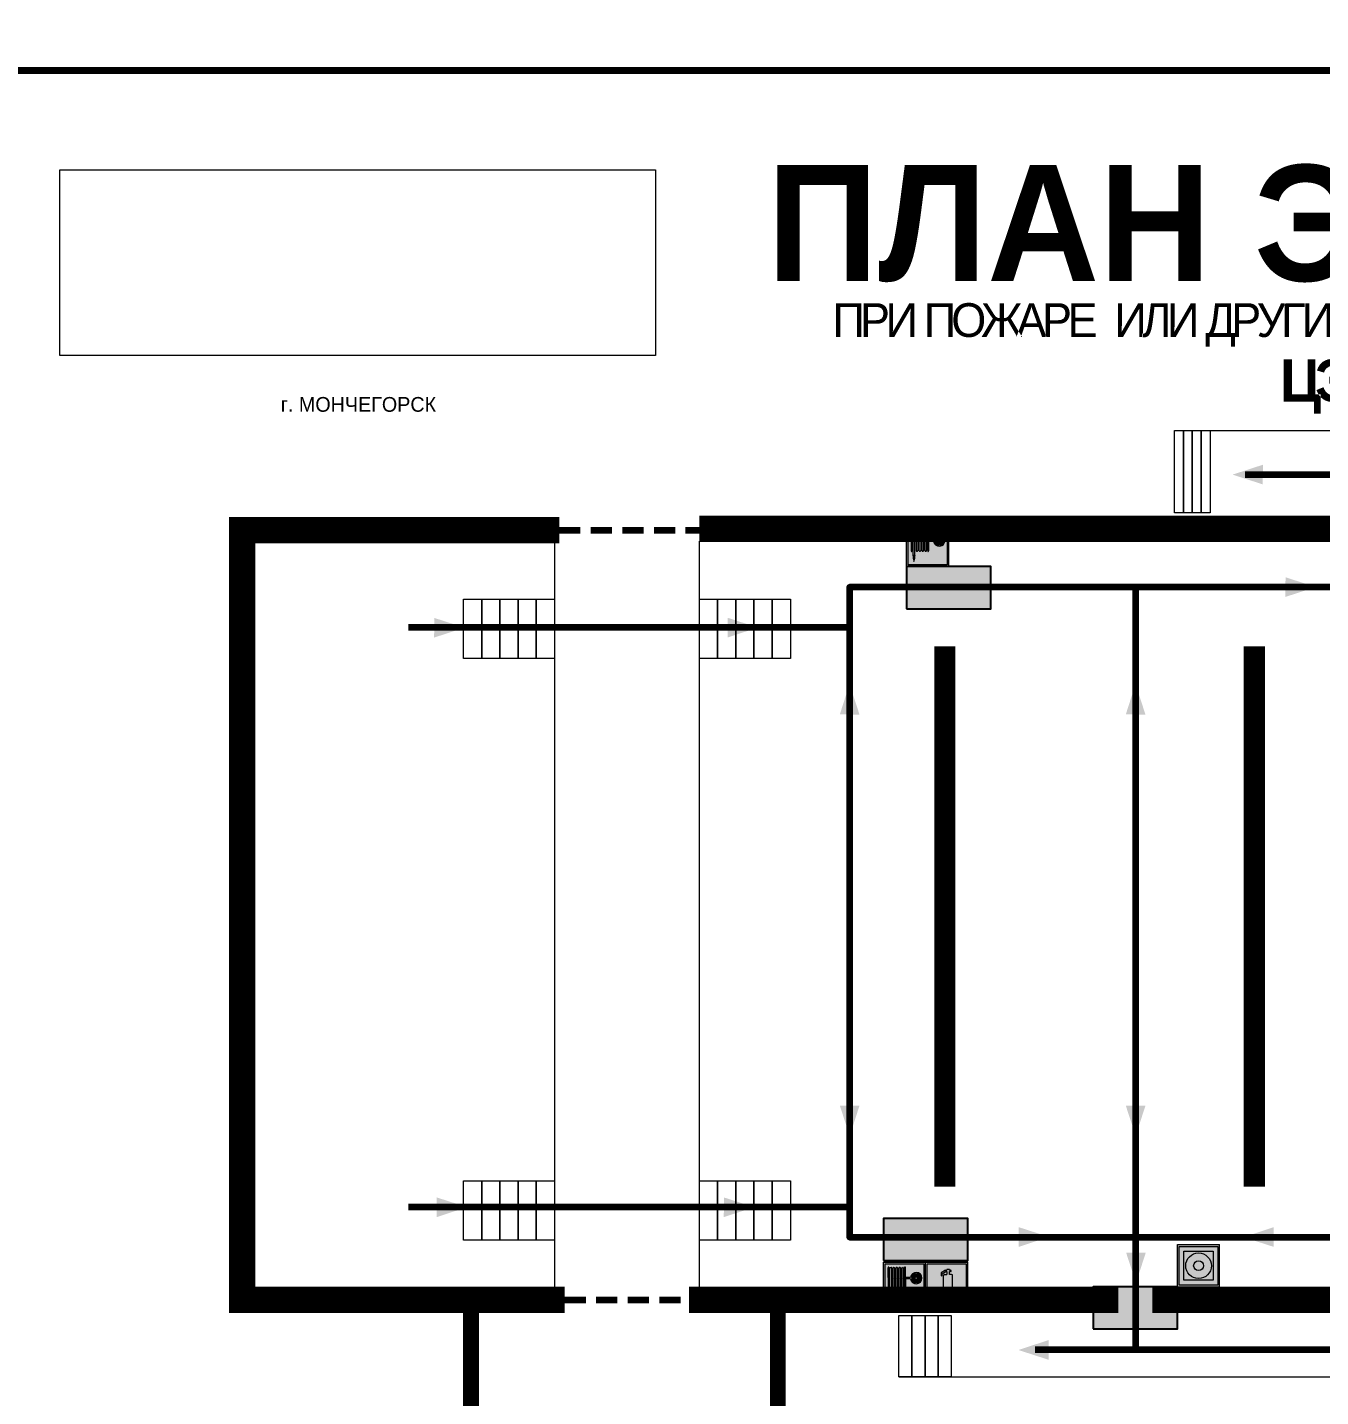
# Model space of a CAD drawing. Header units: millimetres. Extents: x 13114 to 67229, y 22859 to 38520.
# Drawn here: x 24668.9 to 24914.4, y 24813.2 to 25073.2 of the extents above; entities that cross this region are included whole.
import ezdxf

# ---------------------------------------------------------------- set-up
doc = ezdxf.new("R2010")
doc.units = ezdxf.units.MM
doc.linetypes.add('{ Wide Dash }', pattern=[12, 4, -2, 4, -2])
doc.layers.add('План_Штампы', color=7, linetype='Continuous')
doc.styles.add('обычный', font='arial.ttf')
picture_1 = doc.add_image_def('image1.jpg', size_in_pixel=(337, 105))

# ---------------------------------------------------------------- blocks, each defined once
blk = doc.blocks.new('A$C7B4425F7')
at = {"true_color": 0xffffff}
blk.add_hatch(color=7, dxfattribs=at).paths.add_polyline_path([(0, 0), (-16, 0), (-16, -8), (0, -8)])
h = blk.add_hatch(color=126)
h.paths.add_polyline_path([(-0.2, -0.2), (-15.8, -0.2), (-15.8, -7.8), (-0.2, -7.8)])
h.paths.add_polyline_path([(-11.76, -2.03), (-11.76, -3.66), (-11.17, -3.66, -0.568275), (-11.17, -6.18), (-12.58, -6.18), (-12.58, -2.03)], flags=16)
h.paths.add_polyline_path([(-13.33, -4.12, -0.495768), (-13.59, -6.18), (-15.03, -6.18), (-15.03, -2.03), (-13.59, -2.03, -0.487973)], flags=16)
h.paths.add_polyline_path([(-10.25, -2.03), (-9.48, -2.03), (-9.48, -6.18), (-10.25, -6.18)], flags=16)
h.paths.add_polyline_path([(-13.84, -3.69), (-14.24, -3.69), (-14.24, -3.03), (-13.9, -3.03, -0.692621)], flags=0)
h.paths.add_polyline_path([(-9.15, -2.03), (-8.4, -2.03), (-8.04, -3.07), (-7.68, -2.03), (-6.93, -2.03), (-7.64, -4.1), (-6.93, -6.18), (-7.68, -6.18), (-8.04, -5.14), (-8.4, -6.18), (-9.15, -6.18), (-8.44, -4.1)], flags=16)
h.paths.add_polyline_path([(-11.76, -4.46), (-11.42, -4.46, -0.692621), (-11.36, -5.12), (-11.76, -5.12)], flags=0)
h.paths.add_polyline_path([(-13.9, -5.2), (-14.24, -5.2), (-14.24, -4.55), (-13.84, -4.55, -0.708038)], flags=0)
edge = h.paths.add_edge_path(flags=16)
edge.add_ellipse((-5.51, -4.08), major_axis=(0, 2.05), ratio=0.586184, start_angle=0, end_angle=360)
edge = h.paths.add_edge_path(flags=0)
edge.add_ellipse((-5.51, -4.08), major_axis=(0, 1.14), ratio=0.454828, start_angle=0, end_angle=360)
h.paths.add_polyline_path([(-4.13, -4.96, 0.377264), (-3.48, -4.52, 0.0555), (-3.16, -2.03), (-1.66, -2.03), (-1.66, -4.96), (-0.96, -4.96), (-0.96, -7.01), (-1.75, -7.01), (-1.75, -6.18), (-3.3, -6.18), (-3.3, -7.02), (-4.13, -7.02)], flags=16)
h.paths.add_polyline_path([(-2.73, -2.91), (-2.28, -2.91), (-2.28, -4.96), (-3.05, -4.96, 0.079136)], flags=0)
at = {"color": 126}
blk.add_lwpolyline([(-16, -8), (0, -8), (0, 0), (-16, 0)], close=True, dxfattribs=at)
blk = doc.blocks.new('A$C32E8229D')
at = {"true_color": 0xffffff}
blk.add_hatch(color=7, dxfattribs=at).paths.add_polyline_path([(0, 0), (0, -8), (16, -8), (16, 0)])
h = blk.add_hatch(color=126)
h.paths.add_polyline_path([(0.2, -0.2), (15.8, -0.2), (15.8, -7.8), (0.2, -7.8)])
h.paths.add_polyline_path([(13.49, -2.05), (12.08, -2.05), (11.37, -2.63, 0.162397), (11.29, -2.84), (11.29, -3.63), (10.35, -3.63), (10.35, -4.05), (11.68, -4.05), (11.68, -3.48), (12.26, -4.28), (11.29, -5.1), (11.29, -6.78), (11.85, -6.78), (11.85, -5.44), (12.8, -4.64), (12.8, -5.94), (14.46, -5.94), (14.46, -5.39), (13.45, -5.39), (13.45, -3.97), (12.46, -2.59), (13.15, -2.59), (13.69, -3.34), (14.18, -3)], flags=16)
h.paths.add_polyline_path([(10.74, -1.82, 1), (11.8, -1.82, 1)], flags=16)
h.paths.add_polyline_path([(9.39, -3.59), (5.99, -3.59), (6.56, -3.03), (5.91, -3.03), (5.1, -3.83), (5.91, -4.64), (6.56, -4.64), (5.99, -4.09), (9.39, -4.09)], flags=16)
h.paths.add_polyline_path([(4.29, -1.08), (1.72, -1.08), (1.72, -6.6), (4.29, -6.6)], flags=16)
at = {"color": 126}
blk.add_lwpolyline([(16, -8), (0, -8), (0, 0), (16, 0)], close=True, dxfattribs=at)
blk = doc.blocks.new('A$C37112FD5')
at = {"true_color": 0xf5f5ff}
h = blk.add_hatch(color=7, dxfattribs=at)
h.dxf.hatch_style = 1
h.paths.add_polyline_path([(12.8, -7.4), (0, -7.4), (0, -20.2), (12.8, -20.2)])
h.paths.add_polyline_path([(12.29, -7.91), (12.29, -19.69), (0.51, -19.69), (0.51, -7.91)], flags=16)
h.paths.add_polyline_path([(4.98, -9.04, -0.42597), (5.17, -9.22), (5.17, -12.25), (5.17, -15.29, -0.432244), (4.98, -15.47), (4.83, -15.47, -0.42597), (4.64, -15.29), (4.64, -12.25), (4.64, -9.22, -0.432244), (4.83, -9.04)], flags=0)
h.paths.add_polyline_path([(4.28, -9.22), (4.28, -12.25), (4.28, -15.29, -0.432244), (4.09, -15.47), (3.94, -15.47, -0.42597), (3.75, -15.29), (3.75, -12.25), (3.75, -9.22, -0.432244), (3.94, -9.04), (4.09, -9.04, -0.42597)], flags=0)
h.paths.add_polyline_path([(5.72, -9.04), (5.87, -9.04, -0.42597), (6.06, -9.22), (6.06, -12.25), (6.06, -15.29, -0.432244), (5.87, -15.47), (5.72, -15.47, -0.42597), (5.53, -15.29), (5.53, -12.25), (5.53, -9.22, -0.432244)], flags=0)
h.paths.add_polyline_path([(6.42, -8.9), (6.5, -8.9, -0.42597), (6.69, -9.08), (6.69, -12.03), (8.21, -12.03, -15.824349), (8.21, -12.47), (6.69, -12.47), (6.69, -15.42, -0.432244), (6.5, -15.6), (6.42, -15.6)], flags=0)
h.paths.add_polyline_path([(3.39, -9.22), (3.39, -12.25), (3.39, -15.29, -0.432244), (3.2, -15.47), (3.05, -15.47, -0.42597), (2.85, -15.29), (2.85, -12.25), (2.85, -9.22, -0.432244), (3.05, -9.04), (3.2, -9.04, -0.42597)], flags=0)
h.paths.add_polyline_path([(2.5, -9.22), (2.5, -16.71), (1.96, -16.71), (1.96, -9.22, -0.432244), (2.15, -9.04), (2.31, -9.04, -0.42597)], flags=0)
h.paths.add_polyline_path([(1.61, -8.9), (1.61, -15.6), (1.57, -15.6, -0.42597), (1.37, -15.42), (1.37, -12.03), (1.37, -9.09, -0.432244), (1.57, -8.9)], flags=0)
h.paths.add_polyline_path([(9.76, -10.81), (9.76, -12.03), (8.49, -12.03, -0.336371)], flags=0)
h.paths.add_polyline_path([(8.49, -12.47), (9.76, -12.47), (9.76, -13.7, -0.336371)], flags=0)
h.paths.add_polyline_path([(10.11, -10.81, -0.336371), (11.38, -12.03), (10.11, -12.03)], flags=0)
h.paths.add_polyline_path([(10.11, -12.47), (11.38, -12.47, -0.336371), (10.11, -13.7)], flags=0)
h.paths.add_polyline_path([(2.5, -16.84), (2.5, -17.05), (1.97, -17.05), (1.97, -16.84)], flags=0)
h.paths.add_polyline_path([(2.5, -17.24, -0.033778), (2.24, -18.6, -0.033778), (1.97, -17.24)], flags=0)
h = blk.add_hatch(color=242)
h.dxf.hatch_style = 1
h.paths.add_polyline_path([(12.29, -7.91), (0.51, -7.91), (0.51, -19.69), (12.29, -19.69)])
h.paths.add_polyline_path([(6.42, -15.6), (6.42, -8.9), (6.5, -8.9, -0.42597), (6.69, -9.08), (6.69, -12.03), (8.21, -12.03, -15.824349), (8.21, -12.47), (6.69, -12.47), (6.69, -15.42, -0.432244), (6.5, -15.6)], flags=16)
h.paths.add_polyline_path([(5.87, -15.47), (5.72, -15.47, -0.42597), (5.53, -15.29), (5.53, -12.25), (5.53, -9.22, -0.432244), (5.72, -9.04), (5.87, -9.04, -0.42597), (6.06, -9.22), (6.06, -12.25), (6.06, -15.29, -0.432244)], flags=16)
h.paths.add_polyline_path([(4.98, -15.47), (4.83, -15.47, -0.42597), (4.64, -15.29), (4.64, -12.25), (4.64, -9.22, -0.432244), (4.83, -9.04), (4.98, -9.04, -0.42597), (5.17, -9.22), (5.17, -12.25), (5.17, -15.29, -0.432244)], flags=16)
h.paths.add_polyline_path([(4.09, -15.47), (3.94, -15.47, -0.42597), (3.75, -15.29), (3.75, -12.25), (3.75, -9.22, -0.432244), (3.94, -9.04), (4.09, -9.04, -0.42597), (4.28, -9.22), (4.28, -12.25), (4.28, -15.29, -0.432244)], flags=16)
h.paths.add_polyline_path([(3.2, -15.47), (3.05, -15.47, -0.42597), (2.85, -15.29), (2.85, -12.25), (2.85, -9.22, -0.432244), (3.05, -9.04), (3.2, -9.04, -0.42597), (3.39, -9.22), (3.39, -12.25), (3.39, -15.29, -0.432244)], flags=16)
h.paths.add_polyline_path([(2.5, -17.05), (1.97, -17.05), (1.97, -16.84), (2.5, -16.84)], flags=16)
h.paths.add_polyline_path([(2.5, -17.24, -0.033778), (2.24, -18.6, -0.033778), (1.97, -17.24)], flags=16)
h.paths.add_polyline_path([(2.5, -16.71), (1.96, -16.71), (1.96, -9.22, -0.432244), (2.15, -9.04), (2.31, -9.04, -0.42597), (2.5, -9.22)], flags=16)
h.paths.add_polyline_path([(1.61, -15.6), (1.57, -15.6, -0.42597), (1.37, -15.42), (1.37, -12.03), (1.37, -9.09, -0.432244), (1.57, -8.9), (1.61, -8.9)], flags=16)
h.paths.add_polyline_path([(8.49, -12.47), (9.76, -12.47), (9.76, -13.7, -0.336371)], flags=0)
h.paths.add_polyline_path([(10.11, -13.7), (10.11, -12.47), (11.38, -12.47, -0.336371)], flags=0)
h.paths.add_polyline_path([(8.49, -12.03, -0.336371), (9.76, -10.81), (9.76, -12.03)], flags=0)
h.paths.add_polyline_path([(10.11, -12.03), (10.11, -10.81, -0.336371), (11.38, -12.03)], flags=0)
h = blk.add_hatch(color=7, dxfattribs=at)
h.dxf.hatch_style = 1
h.paths.add_polyline_path([(1.61, -8.9), (1.57, -8.9, 0.432244), (1.37, -9.09), (1.37, -12.03), (1.37, -15.42, 0.42597), (1.57, -15.6), (1.61, -15.6)])
h.paths.add_polyline_path([(2.5, -9.22, 0.42597), (2.31, -9.04), (2.15, -9.04, 0.432244), (1.96, -9.22), (1.96, -16.71), (2.5, -16.71)])
h.paths.add_polyline_path([(2.5, -16.84), (1.97, -16.84), (1.97, -17.05), (2.5, -17.05)])
h.paths.add_polyline_path([(2.5, -17.24), (1.97, -17.24, 0.033778), (2.24, -18.6, 0.033778)])
h.paths.add_polyline_path([(3.39, -12.25), (3.39, -9.22, 0.42597), (3.2, -9.04), (3.05, -9.04, 0.432244), (2.85, -9.22), (2.85, -12.25), (2.85, -15.29, 0.42597), (3.05, -15.47), (3.2, -15.47, 0.432244), (3.39, -15.29)])
h.paths.add_polyline_path([(4.28, -12.25), (4.28, -9.22, 0.42597), (4.09, -9.04), (3.94, -9.04, 0.432244), (3.75, -9.22), (3.75, -12.25), (3.75, -15.29, 0.42597), (3.94, -15.47), (4.09, -15.47, 0.432244), (4.28, -15.29)])
h.paths.add_polyline_path([(5.17, -12.25), (5.17, -9.22, 0.42597), (4.98, -9.04), (4.83, -9.04, 0.432244), (4.64, -9.22), (4.64, -12.25), (4.64, -15.29, 0.42597), (4.83, -15.47), (4.98, -15.47, 0.432244), (5.17, -15.29)])
h.paths.add_polyline_path([(6.06, -12.25), (6.06, -9.22, 0.42597), (5.87, -9.04), (5.72, -9.04, 0.432244), (5.53, -9.22), (5.53, -12.25), (5.53, -15.29, 0.42597), (5.72, -15.47), (5.87, -15.47, 0.432244), (6.06, -15.29)])
h.paths.add_polyline_path([(6.69, -12.47), (8.21, -12.47, 15.824349), (8.21, -12.03), (6.69, -12.03), (6.69, -9.08, 0.42597), (6.5, -8.9), (6.42, -8.9), (6.42, -15.6), (6.5, -15.6, 0.432244), (6.69, -15.42)])
h.paths.add_polyline_path([(8.49, -12.47), (9.76, -12.47), (9.76, -13.7, -0.336371)], flags=16)
h.paths.add_polyline_path([(8.49, -12.03, -0.336371), (9.76, -10.81), (9.76, -12.03)], flags=16)
h.paths.add_polyline_path([(10.11, -12.47), (11.38, -12.47, -0.336371), (10.11, -13.7)], flags=16)
h.paths.add_polyline_path([(10.11, -12.03), (10.11, -10.81, -0.336371), (11.38, -12.03)], flags=16)
h = blk.add_hatch(color=242)
h.dxf.hatch_style = 1
h.paths.add_polyline_path([(9.76, -10.81, 0.336371), (8.49, -12.03), (9.76, -12.03)])
h.paths.add_polyline_path([(10.11, -10.81), (10.11, -12.03), (11.38, -12.03, 0.336371)])
h.paths.add_polyline_path([(11.38, -12.47), (10.11, -12.47), (10.11, -13.7, 0.336371)])
h.paths.add_polyline_path([(9.76, -12.47), (8.49, -12.47, 0.336371), (9.76, -13.7)])
at = {"color": 242, "lineweight": 5}
for p, q in [((0, -20.2), (0, -7.4)), ((0, -7.4), (12.8, -7.4)), ((12.8, -20.2), (12.8, -7.4)), ((1.37, -12.03), (1.37, -9.08)), ((1.37, -12.03), (1.37, -15.42)), ((1.57, -8.9), (1.61, -8.9)), ((1.61, -8.9), (1.61, -15.6)), ((1.96, -16.71), (1.96, -9.22)), ((2.15, -9.04), (2.31, -9.04)), ((2.5, -16.71), (2.5, -9.22)), ((2.85, -12.25), (2.85, -9.22)), ((2.85, -12.25), (2.85, -15.29)), ((3.05, -9.04), (3.2, -9.04)), ((3.39, -12.25), (3.39, -9.22)), ((3.39, -12.25), (3.39, -15.29)), ((3.75, -12.25), (3.75, -9.22)), ((3.75, -12.25), (3.75, -15.29)), ((3.94, -9.04), (4.09, -9.04)), ((4.28, -12.25), (4.28, -9.22)), ((4.28, -12.25), (4.28, -15.29)), ((4.64, -12.25), (4.64, -9.22)), ((4.64, -12.25), (4.64, -15.29)), ((4.83, -9.04), (4.98, -9.04)), ((5.17, -12.25), (5.17, -9.22)), ((5.17, -12.25), (5.17, -15.29)), ((5.53, -12.25), (5.53, -9.22)), ((5.53, -12.25), (5.53, -15.29)), ((5.72, -9.04), (5.87, -9.04)), ((6.06, -12.25), (6.06, -9.22)), ((6.06, -12.25), (6.06, -15.29)), ((6.42, -8.9), (6.42, -15.6)), ((6.5, -8.9), (6.42, -8.9)), ((6.69, -12.03), (6.69, -9.08)), ((8.21, -12.03), (6.69, -12.03)), ((8.21, -12.47), (6.69, -12.47)), ((6.69, -12.47), (6.69, -15.42)), ((9.76, -12.03), (8.49, -12.03)), ((9.76, -12.47), (8.49, -12.47)), ((9.76, -10.81), (9.76, -12.03)), ((9.76, -12.47), (9.76, -13.7)), ((10.11, -10.81), (10.11, -12.03)), ((11.38, -12.03), (10.11, -12.03)), ((11.38, -12.47), (10.11, -12.47)), ((10.11, -12.47), (10.11, -13.7)), ((1.57, -15.6), (1.61, -15.6)), ((3.05, -15.47), (3.2, -15.47)), ((3.94, -15.47), (4.09, -15.47)), ((4.83, -15.47), (4.98, -15.47)), ((5.72, -15.47), (5.87, -15.47)), ((6.42, -15.6), (6.5, -15.6)), ((0, -20.2), (12.8, -20.2)), ((1.96, -16.71), (2.5, -16.71)), ((1.97, -16.84), (2.5, -16.84)), ((1.97, -17.05), (1.97, -16.84)), ((2.5, -17.05), (1.97, -17.05)), ((1.97, -17.24), (2.5, -17.24)), ((2.5, -16.84), (2.5, -17.05))]:
    blk.add_line(p, q, dxfattribs=at)
blk.add_lwpolyline([(0.51, -7.91), (12.29, -7.91), (12.29, -19.69), (0.51, -19.69)], close=True, dxfattribs=at)
for centre, radius, start, end in [((1.56, -9.09), 0.182, 87.1027, 180.6071), ((2.15, -9.22), 0.182, 87.1027, 180.6071), ((2.32, -9.22), 0.182, 359.3929, 92.8973), ((3.04, -9.22), 0.182, 87.1027, 180.6071), ((3.21, -9.22), 0.182, 359.3929, 92.8973), ((3.93, -9.22), 0.182, 87.1027, 180.6071), ((4.1, -9.22), 0.182, 359.3929, 92.8973), ((4.82, -9.22), 0.182, 87.1027, 180.6071), ((4.99, -9.22), 0.182, 359.3929, 92.8973), ((5.71, -9.22), 0.182, 87.1027, 180.6071), ((5.88, -9.22), 0.182, 359.3929, 92.8973), ((6.51, -9.09), 0.182, 359.3929, 92.8973), ((9.93, -12.25), 1.74, 187.2319, 172.7681), ((9.93, -12.25), 1.46, 96.9927, 171.3585), ((9.93, -12.25), 1.46, 188.6415, 263.0073), ((9.93, -12.25), 1.46, 8.6415, 83.0073), ((9.93, -12.25), 1.46, 276.9927, 351.3585), ((1.56, -15.42), 0.182, 179.3929, 272.8973), ((3.04, -15.29), 0.182, 179.3929, 272.8973), ((3.21, -15.29), 0.182, 267.1027, 0.6071), ((3.93, -15.29), 0.182, 179.3929, 272.8973), ((4.1, -15.29), 0.182, 267.1027, 0.6071), ((4.82, -15.29), 0.182, 179.3929, 272.8973), ((4.99, -15.29), 0.182, 267.1027, 0.6071), ((5.71, -15.29), 0.182, 179.3929, 272.8973), ((5.88, -15.29), 0.182, 267.1027, 0.6071), ((6.51, -15.42), 0.182, 267.1027, 0.6071), ((12.17, -15.98), 10.27, 187.041, 194.7793), ((-7.7, -15.98), 10.27, 345.2207, 352.959)]:
    blk.add_arc(centre, radius, start, end, dxfattribs=at)
blk = doc.blocks.new('A$C3AD82952')
at = {"true_color": 0xf5f5ff}
h = blk.add_hatch(color=7, dxfattribs=at)
h.dxf.hatch_style = 1
h.paths.add_polyline_path([(8.21, 8.73, 0.414214), (7.89, 9.05), (7.22, 9.05), (7.22, 9.92), (7.59, 9.92, 1), (7.57, 10.36), (7.22, 10.36), (7.22, 10.6), (6.43, 10.6), (6.43, 10.36), (6.01, 10.36), (4.74, 9.59), (4.74, 8.69), (4.98, 8.73), (4.98, 9.26), (6.12, 9.91), (6.43, 9.91), (6.43, 9.05), (5.76, 9.05, 0.414214), (5.44, 8.73), (5.44, 2.2), (8.21, 2.2)], flags=0)
h.paths.add_polyline_path([(12.8, 12.8), (0, 12.8), (0, 0), (12.8, 0)])
h.paths.add_polyline_path([(0.51, 12.29), (12.29, 12.29), (12.29, 0.51), (0.51, 0.51)], flags=16)
h.paths.add_polyline_path([(4.74, 9.59), (6.01, 10.36), (6.43, 10.36), (6.43, 10.6), (7.22, 10.6), (7.22, 10.36), (7.59, 10.36, -0.94586), (7.59, 9.92), (7.22, 9.92), (7.22, 9.05), (7.89, 9.05, -0.414214), (8.21, 8.73), (8.21, 2.2), (5.44, 2.2), (5.44, 8.73, -0.414214), (5.76, 9.05), (6.43, 9.05), (6.43, 9.91), (6.12, 9.91), (4.98, 9.26), (4.98, 8.73), (4.74, 8.69)], flags=0)
h = blk.add_hatch(color=242)
h.dxf.hatch_style = 1
h.paths.add_polyline_path([(12.29, 12.29), (0.51, 12.29), (0.51, 0.51), (12.29, 0.51)])
h.paths.add_polyline_path([(4.74, 8.69), (4.74, 9.59), (6.01, 10.36), (6.43, 10.36), (6.43, 10.6), (7.22, 10.6), (7.22, 10.36), (7.59, 10.36, -0.94586), (7.59, 9.92), (7.22, 9.92), (7.22, 9.05), (7.89, 9.05, -0.414214), (8.21, 8.73), (8.21, 2.2), (5.44, 2.2), (5.44, 8.73, -0.414214), (5.76, 9.05), (6.43, 9.05), (6.43, 9.91), (6.12, 9.91), (4.98, 9.26), (4.98, 8.73)], flags=16)
h = blk.add_hatch(color=7, dxfattribs=at)
h.dxf.hatch_style = 1
h.paths.add_polyline_path([(8.21, 8.73, 0.414214), (7.89, 9.05), (7.22, 9.05), (7.22, 9.92), (7.59, 9.92, 1), (7.57, 10.36), (7.22, 10.36), (7.22, 10.6), (6.43, 10.6), (6.43, 10.36), (6.01, 10.36), (4.74, 9.59), (4.74, 8.69), (4.98, 8.73), (4.98, 9.26), (6.12, 9.91), (6.43, 9.91), (6.43, 9.05), (5.76, 9.05, 0.414214), (5.44, 8.73), (5.44, 2.2), (8.21, 2.2)])
at = {"color": 242, "lineweight": 5}
for p, q in [((0, 0), (0, 12.8)), ((0, 12.8), (12.8, 12.8)), ((12.8, 0), (12.8, 12.8)), ((6.01, 10.36), (4.74, 9.59)), ((4.74, 9.59), (4.74, 8.69)), ((4.74, 8.69), (4.98, 8.73)), ((4.98, 9.26), (6.12, 9.91)), ((4.98, 8.73), (4.98, 9.26)), ((5.44, 2.2), (5.44, 8.73)), ((5.76, 9.05), (6.43, 9.05)), ((6.01, 10.36), (6.43, 10.36)), ((6.12, 9.91), (6.43, 9.91)), ((7.22, 10.6), (6.43, 10.6)), ((6.43, 10.6), (6.43, 10.36)), ((6.43, 9.91), (6.43, 9.05)), ((7.22, 10.36), (7.22, 10.6)), ((7.59, 10.36), (7.22, 10.36)), ((7.22, 9.05), (7.22, 9.92)), ((7.59, 9.92), (7.22, 9.92)), ((7.89, 9.05), (7.22, 9.05)), ((8.21, 2.2), (8.21, 8.73)), ((0, 0), (12.8, 0)), ((5.44, 2.2), (8.21, 2.2))]:
    blk.add_line(p, q, dxfattribs=at)
blk.add_lwpolyline([(0.51, 12.29), (12.29, 12.29), (12.29, 0.51), (0.51, 0.51)], close=True, dxfattribs=at)
for centre, radius, start, end in [((5.76, 8.73), 0.32, 90, 180), ((7.58, 10.14), 0.223, 273.1875, 86.8125), ((7.89, 8.73), 0.32, 0, 90)]:
    blk.add_arc(centre, radius, start, end, dxfattribs=at)
blk = doc.blocks.new('A$C54414219')
at = {"true_color": 0xffffff}
h = blk.add_hatch(color=7, dxfattribs=at)
h.paths.add_polyline_path([(2.39, -9.45), (2.39, -18.3), (11.23, -18.3), (11.23, -9.45)], flags=0)
h.paths.add_polyline_path([(10.71, -13.87, -1), (2.92, -13.87, -1)], flags=0)
h.paths.add_polyline_path([(8.3, -13.87, -1), (5.33, -13.87, -1)], flags=0)
h.paths.add_polyline_path([(0.41, -7.47), (0.41, -20.27), (13.21, -20.27), (13.21, -7.47)])
h.paths.add_polyline_path([(0.92, -19.77), (12.71, -19.77), (12.71, -7.98), (0.92, -7.98)], flags=16)
h.paths.add_polyline_path([(11.23, -9.45), (11.23, -18.3), (2.39, -18.3), (2.39, -9.45)], flags=0)
at = {"lineweight": 5}
h = blk.add_hatch(color=242, dxfattribs=at)
h.paths.add_polyline_path([(12.71, -7.98), (0.92, -7.98), (0.92, -19.77), (12.71, -19.77)])
h.paths.add_polyline_path([(11.23, -18.3), (2.39, -18.3), (2.39, -9.45), (11.23, -9.45)], flags=16)
h.paths.add_polyline_path([(10.71, -13.87, -1), (2.92, -13.87, -1)], flags=0)
h.paths.add_polyline_path([(8.3, -13.87, -1), (5.33, -13.87, -1)], flags=0)
at = {"true_color": 0xffffff}
h = blk.add_hatch(color=7, dxfattribs=at)
h.paths.add_polyline_path([(2.39, -9.45), (2.39, -18.3), (11.23, -18.3), (11.23, -9.45)])
h.paths.add_polyline_path([(10.71, -13.87, -1), (2.92, -13.87, -1)], flags=16)
h.paths.add_polyline_path([(8.3, -13.87, -1), (5.33, -13.87, -1)], flags=0)
at = {"lineweight": 5}
h = blk.add_hatch(color=242, dxfattribs=at)
h.paths.add_polyline_path([(2.92, -13.87, 1), (10.71, -13.87, 1)])
h.paths.add_polyline_path([(8.3, -13.87, -1), (5.33, -13.87, -1)], flags=16)
at = {"color": 242, "lineweight": 5}
for p, q in [((0.41, -20.27), (0.41, -7.47)), ((0.41, -7.47), (13.21, -7.47)), ((0.41, -7.47), (13.21, -7.47)), ((13.21, -20.27), (13.21, -7.47)), ((0.41, -20.27), (13.21, -20.27))]:
    blk.add_line(p, q, dxfattribs=at)
for points in [[(0.92, -7.98), (12.71, -7.98), (12.71, -19.77), (0.92, -19.77)], [(2.39, -9.45), (11.23, -9.45), (11.23, -18.3), (2.39, -18.3)]]:
    blk.add_lwpolyline(points, close=True, dxfattribs=at)
for radius in [3.89, 1.49]:
    blk.add_circle((6.81, -13.87), radius, dxfattribs=at)

msp = doc.modelspace()

# ---------------------------------------------------------------- linework, layer by layer
at = {"color": 6, "lineweight": 100}
for points in [[(24649.66, 25065.01), (25249.66, 25065.01), (25249.66, 25460.01), (24649.66, 25460.01)], [(24649.66, 24670.01), (25249.66, 24670.01), (25249.66, 25065.01), (24649.66, 25065.01)]]:
    msp.add_lwpolyline(points, close=True, dxfattribs=at)
at = {"lineweight": 0}
for points in [[(24886.67, 24996.65), (24888.37, 24996.65), (24888.37, 24981.02), (24886.67, 24981.02)], [(24888.37, 24996.65), (24890.06, 24996.65), (24890.06, 24981.02), (24888.37, 24981.02)], [(24890.06, 24996.65), (24891.76, 24996.65), (24891.76, 24981.02), (24890.06, 24981.02)], [(24891.76, 24996.65), (24893.45, 24996.65), (24893.45, 24981.02), (24891.76, 24981.02)], [(24751.7, 24964.6), (24755.15, 24964.6), (24755.15, 24953.34), (24751.7, 24953.34)], [(24755.15, 24964.6), (24758.61, 24964.6), (24758.61, 24953.34), (24755.15, 24953.34)], [(24758.61, 24964.6), (24762.06, 24964.6), (24762.06, 24953.34), (24758.61, 24953.34)], [(24762.06, 24964.6), (24765.51, 24964.6), (24765.51, 24953.34), (24762.06, 24953.34)], [(24765.51, 24964.6), (24768.97, 24964.6), (24768.97, 24953.34), (24765.51, 24953.34)], [(24796.47, 24964.6), (24799.93, 24964.6), (24799.93, 24953.34), (24796.47, 24953.34)], [(24799.93, 24964.6), (24803.38, 24964.6), (24803.38, 24953.34), (24799.93, 24953.34)], [(24803.38, 24964.6), (24806.83, 24964.6), (24806.83, 24953.34), (24803.38, 24953.34)], [(24806.83, 24964.6), (24810.29, 24964.6), (24810.29, 24953.34), (24806.83, 24953.34)], [(24810.29, 24964.6), (24813.74, 24964.6), (24813.74, 24953.34), (24810.29, 24953.34)], [(24751.7, 24854.13), (24755.15, 24854.13), (24755.15, 24842.88), (24751.7, 24842.88)], [(24755.15, 24854.13), (24758.61, 24854.13), (24758.61, 24842.88), (24755.15, 24842.88)], [(24758.61, 24854.13), (24762.06, 24854.13), (24762.06, 24842.88), (24758.61, 24842.88)], [(24762.06, 24854.13), (24765.51, 24854.13), (24765.51, 24842.88), (24762.06, 24842.88)], [(24765.51, 24854.13), (24768.97, 24854.13), (24768.97, 24842.88), (24765.51, 24842.88)], [(24796.47, 24854.13), (24799.93, 24854.13), (24799.93, 24842.88), (24796.47, 24842.88)], [(24799.93, 24854.13), (24803.38, 24854.13), (24803.38, 24842.88), (24799.93, 24842.88)], [(24803.38, 24854.13), (24806.83, 24854.13), (24806.83, 24842.88), (24803.38, 24842.88)], [(24806.83, 24854.13), (24810.29, 24854.13), (24810.29, 24842.88), (24806.83, 24842.88)], [(24810.29, 24854.13), (24813.74, 24854.13), (24813.74, 24842.88), (24810.29, 24842.88)], [(24834.36, 24828.6), (24836.83, 24828.6), (24836.83, 24816.91), (24834.36, 24816.91)], [(24836.83, 24828.6), (24839.31, 24828.6), (24839.31, 24816.91), (24836.83, 24816.91)], [(24839.31, 24828.6), (24841.79, 24828.6), (24841.79, 24816.91), (24839.31, 24816.91)], [(24839.31, 24828.6), (24841.79, 24828.6), (24841.79, 24816.91), (24839.31, 24816.91)], [(24841.79, 24828.6), (24844.27, 24828.6), (24844.27, 24816.91), (24841.79, 24816.91)]]:
    msp.add_lwpolyline(points, close=True, dxfattribs=at)
for points in [[(24886.67, 24996.65), (25094.47, 24996.65)], [(24768.97, 24977.73), (24768.97, 24832.34)], [(24796.47, 24831.56), (24796.47, 24975.6)], [(24834.36, 24816.91), (24948.39, 24816.91), (24948.39, 24804.79), (25183.9, 24804.79), (25183.9, 24830.82)]]:
    msp.add_lwpolyline(points, dxfattribs=at)
at = {"color": 126, "lineweight": 100, "true_color": 0x008754}
for points in [[(24900.1, 24988.29), (24925.32, 24988.29), (24925.32, 24966.91), (24824.97, 24966.91), (24824.97, 24843.44), (24978.45, 24843.44), (24978.45, 24966.91), (24925.32, 24966.91)], [(24879.37, 24822.13), (24879.37, 24966.91)], [(24824.97, 24959.21), (24741.22, 24959.21)], [(24824.97, 24849.16), (24741.22, 24849.16)], [(24860.21, 24822.13), (24978.45, 24822.13), (24978.45, 24843.44)]]:
    msp.add_lwpolyline(points, dxfattribs=at)
at = {"lineweight": 0}
for points, const_width in [([(24769.86, 24977.73), (24709.65, 24977.73), (24709.65, 24831.56), (24770.88, 24831.56)], 5), ([(24922.63, 24977.94), (24796.47, 24977.94)], 5), ([(24843.08, 24853.06), (24843.08, 24955.67)], 4), ([(24901.84, 24853.06), (24901.84, 24955.67)], 4), ([(24794.48, 24831.56), (24876.03, 24831.56)], 5), ([(24882.45, 24831.56), (24973.28, 24831.56)], 5), ([(24753.1, 24830.61), (24753.1, 24782.66), (24766.6, 24782.66)], 3), ([(24796.37, 24782.66), (24811.36, 24782.66), (24811.36, 24830.61)], 3)]:
    msp.add_lwpolyline(points, dxfattribs=dict(at, const_width=const_width))
at = {"linetype": '{ Wide Dash }', "lineweight": 100}
for points in [[(24769.86, 24977.73), (24805.75, 24977.73)], [(24770.88, 24831.56), (24794.48, 24831.56)]]:
    msp.add_lwpolyline(points, dxfattribs=at)
at = {"layer": 'План_Штампы', "color": 126, "true_color": 0x008754}
for points in [[(24903.46, 24990.13), (24903.45, 24986.4), (24897.71, 24988.25)], [(24907.75, 24965.03), (24907.76, 24968.76), (24913.49, 24966.91)], [(24746.11, 24957.31), (24746.12, 24961.05), (24751.85, 24959.19)], [(24801.82, 24957.33), (24801.83, 24961.07), (24807.57, 24959.21)], [(24826.87, 24942.7), (24823.13, 24942.71), (24824.98, 24948.45)], [(24881.17, 24942.7), (24877.43, 24942.71), (24879.28, 24948.45)], [(24823.13, 24868.44), (24826.87, 24868.43), (24825.02, 24862.69)], [(24877.43, 24868.44), (24881.17, 24868.43), (24879.31, 24862.69)], [(24746.6, 24847.26), (24746.6, 24851), (24752.34, 24849.15)], [(24801.11, 24847.26), (24801.12, 24851), (24806.86, 24849.15)], [(24857.1, 24841.61), (24857.11, 24845.35), (24862.84, 24843.5)], [(24905.53, 24845.35), (24905.52, 24841.61), (24899.79, 24843.46)], [(24877.49, 24840.53), (24881.23, 24840.52), (24879.38, 24834.79)], [(24862.78, 24823.91), (24862.77, 24820.17), (24857.04, 24822.03)]]:
    msp.add_solid(points, dxfattribs=at)

# ---------------------------------------------------------------- block references
for name, p, xscale, yscale, zscale in [('A$C37112FD5', (24835.82, 24983.41), 0.6249984004534781, 0.6249984004534781, 0.6249984004534781), ('A$C54414219', (24886.99, 24846.7), 0.625, 0.625, 0.625), ('A$C37112FD5', (24831.43, 24843.33), 0.6249984004534781, 0.6249984004534781, 0.6249984004534781), ('A$C3AD82952', (24839.43, 24830.71), 0.625, 0.625, 0.625)]:
    msp.add_blockref(name, p, dxfattribs=dict(xscale=xscale, yscale=yscale, zscale=zscale))
at = {"layer": 'План_Штампы', "color": 126, "true_color": 0x008754, "xscale": -1}
for p in [(24851.82, 24970.79), (24847.43, 24847.02)]:
    msp.add_blockref('A$C32E8229D', p, dxfattribs=at)
at = {"layer": 'План_Штампы'}
msp.add_blockref('A$C7B4425F7', (24887.24, 24834.03), dxfattribs=at)

# ---------------------------------------------------------------- texts
at = {"lineweight": 0, "style": 'обычный'}
for s, insert, char_height, width, attachment_point in [('{\\fProxima Nova Rg|b1|i0|c204|p2;ПЛАН ЭВАКУАЦИИ}', (24809.33, 25047.04), 22, 493.8901, 1), ('\\pi-8.4,l8.4,t8.4;{\\fProxima Nova Rg|b0|i0|c204|p2;г. МОНЧЕГОРСК\\H1.1997x; }', (24731.73, 25001.57), 2.8, 126.6484, 5)]:
    msp.add_mtext(s, dxfattribs=dict(at, insert=insert, char_height=char_height, width=width, attachment_point=attachment_point))
at = {"color": 0, "lineweight": 0, "insert": (24959.2, 25020.98), "char_height": 8, "width": 449.2158, "attachment_point": 5, "style": 'обычный'}
msp.add_mtext('{\\fArial Black|b1|i0|c204|p34;\\H2x;\\T0.85;  \\fArial Narrow|b0|i0|c204|p34;\\H0.8x;\\W0.9;\\P\\fProxima Nova Rg|b0|i0|c204|p2;\\H0.5x;\\W1;\\C256;ПРИ ПОЖАРЕ  ИЛИ ДРУГИХ ЧРЕЗВЫЧАЙНЫХ СИТУАЦИЯХ  ИЗ ПОМЕЩЕНИЙ \\fProxima Nova Rg|b1|i0|c204|p2;\\H1.25x;\\P ЦЭО: БНС  ОЭС 1 ЭТАЖ}', dxfattribs=at)

# ---------------------------------------------------------------- pictures from other files: only their frames are drawn
at = {"color": 7, "lineweight": 0, "true_color": 0xf5f5ff}
image = msp.add_image(picture_1, insert=(24675.03, 25010.87), size_in_units=(113.11, 35.24), dxfattribs=at)
image.dxf.flags = 7

doc.saveas('drawing.dxf')
